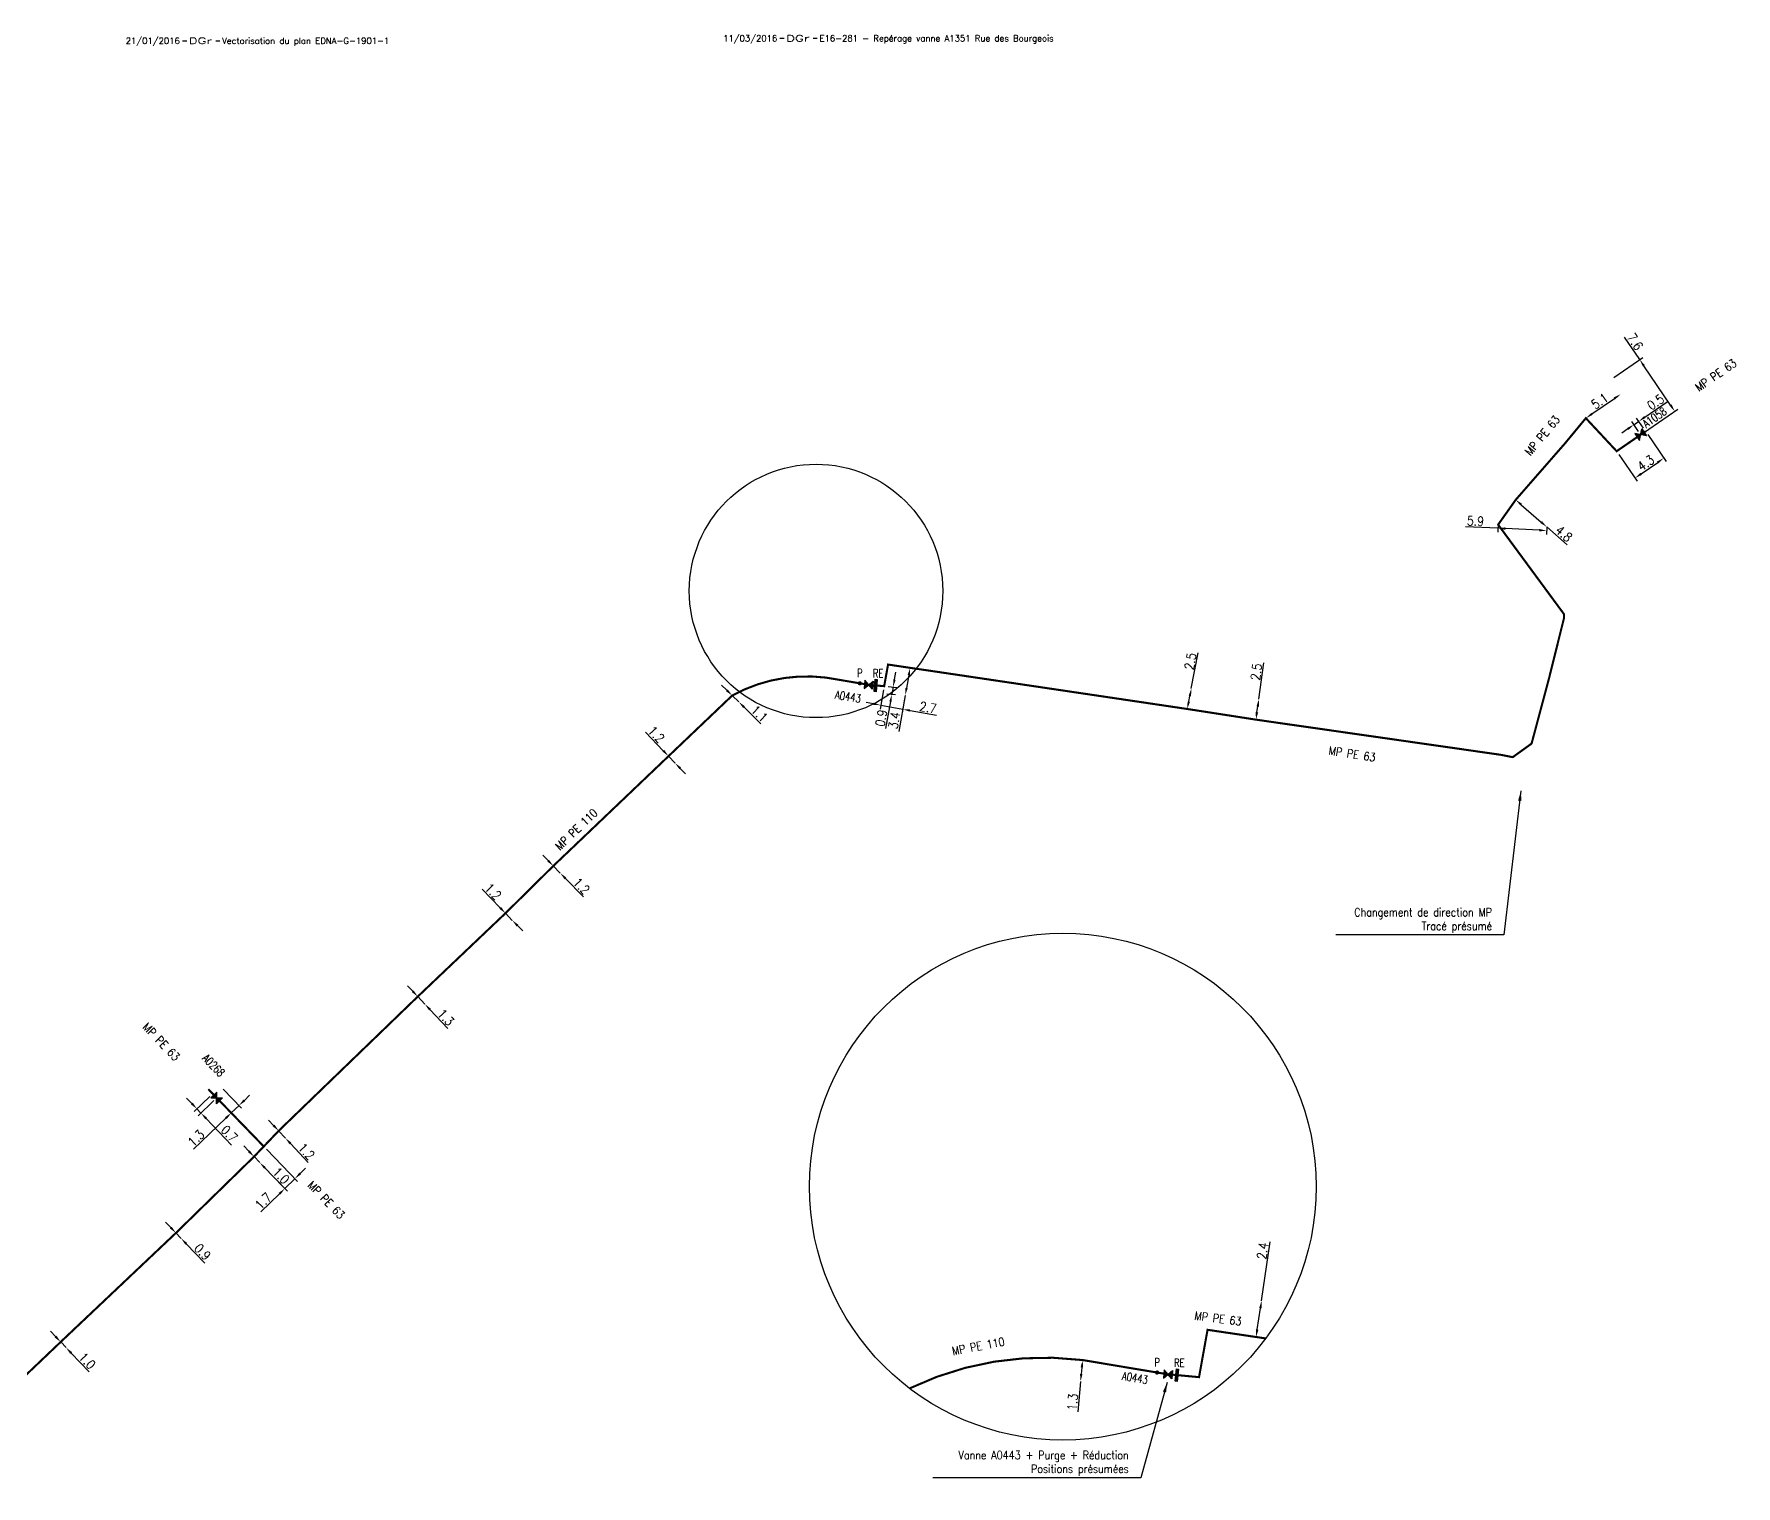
# Model space of a CAD drawing. Header units: millimetres. Extents: x 185000 to 186031, y 127990 to 129000.
# Drawn here: x 185430.1 to 185636.1, y 128348.4 to 128524.1 of the extents above; entities that cross this region are included whole.
import ezdxf
from ezdxf.enums import TextEntityAlignment as Align

# ---------------------------------------------------------------- set-up
doc = ezdxf.new("R2010")
doc.units = ezdxf.units.MM
doc.header["$PDMODE"] = 34
doc.layers.get('0').update_dxf_attribs({"linetype": 'CONTINUOUS'})
doc.layers.get('DEFPOINTS').update_dxf_attribs({"linetype": 'CONTINUOUS'})
for name, color, linetype in [('G_120', 4, 'CONTINUOUS'), ('G_300', 7, 'CONTINUOUS'), ('G_340', 7, 'CONTINUOUS'), ('G_900', 7, 'CONTINUOUS')]:
    doc.layers.add(name, color=color, linetype=linetype)
doc.layers.add('G_910', color=7, linetype='CONTINUOUS', plot=False)
doc.styles.add('G_ROMANS', font='ROMANS.SHX', dxfattribs={"width": 0.75})
doc.styles.get("Standard").update_dxf_attribs({"font": 'romans.shx', "width": 0.85})
doc.linetypes.add('G_TYPB_PE', pattern='A,5,-0.3,["o",Standard,S=1.5,R=0,X=0,Y=-0.5],-1.65', length=6.95)
doc.dimstyles.get("Standard").update_dxf_attribs({"dimtxt": 1.5, "dimasz": 1.2, "dimexe": 0.625, "dimexo": 0.625, "dimgap": 0.25, "dimtad": 1, "dimdec": 1, "dimzin": 0, "dimdsep": 46, "dimtxsty": 'Standard', "dimcen": -0.5, "dimadec": 0, "dimazin": 0, "dimtfac": 1, "dimtdec": 1, "dimtmove": 0, "dimatfit": 3, "dimfxl": 0, "dimtolj": 1, "dimtzin": 0, "dimarcsym": 0})

# ---------------------------------------------------------------- blocks, each defined once
blk = doc.blocks.new('GIS_MODF')
at = {"color": 0, "linetype": 'Continuous', "flags": 128}
for points in [[(-2.26, -0.01), (-1.76, -0.01)], [(1.76, -0.01), (2.26, -0.01)]]:
    blk.add_lwpolyline(points, dxfattribs=at)
at = {"color": 0, "linetype": 'Continuous'}
blk.add_attdef('DATE', text='', height=0.75, dxfattribs=at).set_placement((-2.58, -0.39), align=Align.RIGHT)
at = {"color": 0, "linetype": 'Continuous', "width": 3.590909}
blk.add_attdef('USER', text='', height=0.75, dxfattribs=at).set_placement((-1.52, -0.39), (1.31, -0.39), align=Align.FIT)
at = {"color": 0, "linetype": 'Continuous'}
blk.add_attdef('DESC', (2.53, -0.39), '', height=0.75, dxfattribs=at)
blk = doc.blocks.new('G_300_04')
at = {"linetype": 'Continuous'}
h = blk.add_hatch(color=0, dxfattribs=at)
h.paths.add_polyline_path([(-0.5, 0.5), (-0.5, -0.5), (0, 0)])
h.paths.add_polyline_path([(0.5, 0.5), (0, 0), (0.5, -0.5)])
at = {"color": 0, "linetype": 'Continuous', "flags": 128}
blk.add_lwpolyline([(-0.5, -0.5), (0.5, 0.5), (0.5, -0.5), (-0.5, 0.5)], close=True, dxfattribs=at)
at = {"color": 0, "linetype": 'Continuous', "width": 0.75}
blk.add_attdef('NUM', text='', height=1, dxfattribs=at).set_placement((0, 1.78), align=Align.MIDDLE_CENTER)
at = {"color": 0, "linetype": 'Continuous', "width": 0.75, "flags": 3}
for tag, p in [('DEF_LEG', (0, -5)), ('DEF_COUP', (0, -7.5)), ('DEF_TYPE', (0, -10))]:
    blk.add_attdef(tag, text='', height=1.2, dxfattribs=at).set_placement(p, align=Align.MIDDLE)
blk = doc.blocks.new('*D515')
at = {"layer": 'DEFPOINTS', "color": 0, "linetype": 'Continuous', "transparency": 16777216}
for p in [(185447.23, 128379.03), (185447.87, 128378.37), (185447.87, 128378.37)]:
    blk.add_point(p, dxfattribs=at)
at = {"layer": 'G_120', "color": 0, "linetype": 'Continuous', "lineweight": -2, "transparency": 16777216}
for p, q in [((185446.61, 128379.68), (185445.99, 128380.33)), ((185447.23, 128379.03), (185447.87, 128378.37)), ((185448.49, 128377.72), (185450.73, 128375.38))]:
    blk.add_line(p, q, dxfattribs=at)
at = {"layer": 'G_120', "color": 0, "linetype": 'Continuous', "transparency": 16777216}
for points in [[(185446.72, 128379.78), (185446.5, 128379.58), (185447.23, 128379.03)], [(185448.6, 128377.82), (185448.38, 128377.61), (185447.87, 128378.37)]]:
    blk.add_solid(points, dxfattribs=at)
at = {"layer": 'G_120', "color": 0, "linetype": 'Continuous', "transparency": 16777216, "insert": (185450.46, 128376.74), "char_height": 1.125, "attachment_point": 5, "rotation": 313.7688}
blk.add_mtext('\\A1;0.9', dxfattribs=at)
blk = doc.blocks.new('*D516')
at = {"layer": 'DEFPOINTS', "color": 0, "linetype": 'Continuous', "transparency": 16777216}
for p in [(185433.28, 128365.84), (185433.94, 128365.15), (185433.94, 128365.15)]:
    blk.add_point(p, dxfattribs=at)
at = {"layer": 'G_120', "color": 0, "linetype": 'Continuous', "lineweight": -2, "transparency": 16777216}
for p, q in [((185432.66, 128366.49), (185432.04, 128367.14)), ((185433.28, 128365.84), (185433.94, 128365.15)), ((185434.56, 128364.5), (185436.73, 128362.22))]:
    blk.add_line(p, q, dxfattribs=at)
at = {"layer": 'G_120', "color": 0, "linetype": 'Continuous', "transparency": 16777216}
for points in [[(185432.77, 128366.59), (185432.55, 128366.38), (185433.28, 128365.84)], [(185434.67, 128364.6), (185434.45, 128364.39), (185433.94, 128365.15)]]:
    blk.add_solid(points, dxfattribs=at)
at = {"layer": 'G_120', "color": 0, "linetype": 'Continuous', "transparency": 16777216, "insert": (185436.49, 128363.55), "char_height": 1.125, "attachment_point": 5, "rotation": 313.6652}
blk.add_mtext('\\A1;1.0', dxfattribs=at)
blk = doc.blocks.new('*D521')
at = {"layer": 'DEFPOINTS', "color": 0, "linetype": 'Continuous', "transparency": 16777216}
for p in [(185456.69, 128388.27), (185457.39, 128387.55), (185457.39, 128387.55)]:
    blk.add_point(p, dxfattribs=at)
at = {"layer": 'G_120', "color": 0, "linetype": 'Continuous', "lineweight": -2, "transparency": 16777216}
for p, q in [((185456.07, 128388.92), (185455.44, 128389.56)), ((185456.69, 128388.27), (185457.39, 128387.55)), ((185458.01, 128386.9), (185460.19, 128384.64))]:
    blk.add_line(p, q, dxfattribs=at)
at = {"layer": 'G_120', "color": 0, "linetype": 'Continuous', "transparency": 16777216}
for points in [[(185456.18, 128389.02), (185455.96, 128388.81), (185456.69, 128388.27)], [(185458.12, 128387), (185457.9, 128386.8), (185457.39, 128387.55)]]:
    blk.add_solid(points, dxfattribs=at)
at = {"layer": 'G_120', "color": 0, "linetype": 'Continuous', "transparency": 16777216, "insert": (185459.96, 128385.97), "char_height": 1.125, "attachment_point": 5, "rotation": 313.9643}
blk.add_mtext('\\A1;1.0', dxfattribs=at)
blk = doc.blocks.new('*D522')
at = {"layer": 'DEFPOINTS', "color": 0, "linetype": 'Continuous', "transparency": 16777216}
for p in [(185457.87, 128389.5), (185457.39, 128387.55), (185460.42, 128384.41)]:
    blk.add_point(p, dxfattribs=at)
at = {"layer": 'G_120', "color": 0, "linetype": 'Continuous', "lineweight": -2, "transparency": 16777216}
for p, q in [((185458.19, 128389.16), (185461.95, 128385.26)), ((185457.71, 128387.21), (185460.74, 128384.07)), ((185462.27, 128386.23), (185462.91, 128386.86)), ((185459.77, 128383.78), (185457.53, 128381.58)), ((185461.63, 128385.6), (185460.42, 128384.41))]:
    blk.add_line(p, q, dxfattribs=at)
at = {"layer": 'G_120', "color": 0, "linetype": 'Continuous', "transparency": 16777216}
for points in [[(185462.17, 128386.34), (185462.38, 128386.12), (185461.63, 128385.6)], [(185459.67, 128383.88), (185459.88, 128383.67), (185460.42, 128384.41)]]:
    blk.add_solid(points, dxfattribs=at)
at = {"layer": 'G_120', "color": 0, "linetype": 'Continuous', "transparency": 16777216, "insert": (185457.81, 128382.9), "char_height": 1.125, "attachment_point": 5, "rotation": 44.492}
blk.add_mtext('\\A1;1.7', dxfattribs=at)
blk = doc.blocks.new('*D523')
at = {"layer": 'DEFPOINTS', "color": 0, "linetype": 'Continuous', "transparency": 16777216}
for p in [(185452.63, 128396.79), (185452.17, 128395.38), (185454.87, 128394.46)]:
    blk.add_point(p, dxfattribs=at)
at = {"layer": 'G_300', "color": 0, "linetype": 'Continuous', "lineweight": -2, "transparency": 16777216}
for p, q in [((185452.95, 128396.45), (185455.19, 128394.12)), ((185452.5, 128395.05), (185454.25, 128393.22)), ((185454.87, 128394.46), (185453.93, 128393.56)), ((185455.52, 128395.08), (185456.16, 128395.7)), ((185453.28, 128392.93), (185449.38, 128389.19))]:
    blk.add_line(p, q, dxfattribs=at)
at = {"layer": 'G_300', "color": 0, "linetype": 'Continuous', "transparency": 16777216}
for points in [[(185455.41, 128395.19), (185455.62, 128394.97), (185454.87, 128394.46)], [(185453.17, 128393.04), (185453.38, 128392.82), (185453.93, 128393.56)]]:
    blk.add_solid(points, dxfattribs=at)
at = {"layer": 'G_300', "color": 0, "linetype": 'Continuous', "transparency": 16777216, "insert": (185449.67, 128390.51), "char_height": 1.125, "attachment_point": 5, "rotation": 43.8204}
blk.add_mtext('\\A1;1.3', dxfattribs=at)
blk = doc.blocks.new('*D524')
at = {"layer": 'DEFPOINTS', "color": 0, "linetype": 'Continuous', "transparency": 16777216}
for p in [(185449.78, 128394.05), (185451.69, 128395.89), (185452.17, 128395.38)]:
    blk.add_point(p, dxfattribs=at)
at = {"layer": 'G_300', "color": 0, "linetype": 'Continuous', "lineweight": -2, "transparency": 16777216}
for p, q in [((185449.15, 128394.7), (185448.53, 128395.35)), ((185451.35, 128395.56), (185449.44, 128393.73)), ((185449.78, 128394.05), (185450.26, 128393.55)), ((185451.84, 128395.06), (185449.92, 128393.22)), ((185450.88, 128392.9), (185453.98, 128389.67))]:
    blk.add_line(p, q, dxfattribs=at)
at = {"layer": 'G_300', "color": 0, "linetype": 'Continuous', "transparency": 16777216}
for points in [[(185449.26, 128394.81), (185449.05, 128394.6), (185449.78, 128394.05)], [(185450.99, 128393), (185450.78, 128392.79), (185450.26, 128393.55)]]:
    blk.add_solid(points, dxfattribs=at)
at = {"layer": 'G_300', "color": 0, "linetype": 'Continuous', "transparency": 16777216, "insert": (185453.7, 128391.05), "char_height": 1.125, "attachment_point": 5, "rotation": 313.8204}
blk.add_mtext('\\A1;0.7', dxfattribs=at)
blk = doc.blocks.new('*D525')
at = {"layer": 'DEFPOINTS', "color": 0, "linetype": 'Continuous', "transparency": 16777216}
for p in [(185514.58, 128444.08), (185515.37, 128443.31), (185515.37, 128443.31)]:
    blk.add_point(p, dxfattribs=at)
at = {"layer": 'G_120', "color": 0, "linetype": 'Continuous', "lineweight": -2, "transparency": 16777216}
for p, q in [((185513.94, 128444.71), (185513.3, 128445.34)), ((185514.58, 128444.08), (185515.37, 128443.31)), ((185516.01, 128442.68), (185518.06, 128440.67))]:
    blk.add_line(p, q, dxfattribs=at)
at = {"layer": 'G_120', "color": 0, "linetype": 'Continuous', "transparency": 16777216}
for points in [[(185514.05, 128444.81), (185513.84, 128444.6), (185514.58, 128444.08)], [(185516.12, 128442.78), (185515.91, 128442.57), (185515.37, 128443.31)]]:
    blk.add_solid(points, dxfattribs=at)
at = {"layer": 'G_120', "color": 0, "linetype": 'Continuous', "transparency": 16777216, "insert": (185517.88, 128441.89), "char_height": 1.125, "attachment_point": 5, "rotation": 315.5277}
blk.add_mtext('\\A1;1.1', dxfattribs=at)
blk = doc.blocks.new('*D526')
at = {"layer": 'DEFPOINTS', "color": 0, "linetype": 'Continuous', "transparency": 16777216}
for p in [(185506.87, 128436.74), (185507.66, 128435.91), (185507.66, 128435.91)]:
    blk.add_point(p, dxfattribs=at)
at = {"layer": 'G_120', "color": 0, "linetype": 'Continuous', "lineweight": -2, "transparency": 16777216}
for p, q in [((185506.24, 128437.39), (185504.07, 128439.66)), ((185507.66, 128435.91), (185506.87, 128436.74)), ((185508.29, 128435.26), (185508.91, 128434.61))]:
    blk.add_line(p, q, dxfattribs=at)
at = {"layer": 'G_120', "color": 0, "linetype": 'Continuous', "transparency": 16777216}
for points in [[(185506.35, 128437.5), (185506.14, 128437.29), (185506.87, 128436.74)], [(185508.39, 128435.37), (185508.18, 128435.16), (185507.66, 128435.91)]]:
    blk.add_solid(points, dxfattribs=at)
at = {"layer": 'G_120', "color": 0, "linetype": 'Continuous', "transparency": 16777216, "insert": (185505.39, 128439.37), "char_height": 1.125, "attachment_point": 5, "rotation": 313.7923}
blk.add_mtext('\\A1;1.2', dxfattribs=at)
blk = doc.blocks.new('*D527')
at = {"layer": 'DEFPOINTS', "color": 0, "linetype": 'Continuous', "transparency": 16777216}
for p in [(185492.92, 128423.45), (185493.76, 128422.59), (185493.76, 128422.59)]:
    blk.add_point(p, dxfattribs=at)
at = {"layer": 'G_120', "color": 0, "linetype": 'Continuous', "lineweight": -2, "transparency": 16777216}
for p, q in [((185492.3, 128424.1), (185491.67, 128424.74)), ((185492.92, 128423.45), (185493.76, 128422.59)), ((185494.39, 128421.95), (185496.58, 128419.7))]:
    blk.add_line(p, q, dxfattribs=at)
at = {"layer": 'G_120', "color": 0, "linetype": 'Continuous', "transparency": 16777216}
for points in [[(185492.4, 128424.2), (185492.19, 128423.99), (185492.92, 128423.45)], [(185494.49, 128422.05), (185494.28, 128421.84), (185493.76, 128422.59)]]:
    blk.add_solid(points, dxfattribs=at)
at = {"layer": 'G_120', "color": 0, "linetype": 'Continuous', "transparency": 16777216, "insert": (185496.33, 128421.02), "char_height": 1.125, "attachment_point": 5, "rotation": 314.2046}
blk.add_mtext('\\A1;1.2', dxfattribs=at)
blk = doc.blocks.new('*D528')
at = {"layer": 'DEFPOINTS', "color": 0, "linetype": 'Continuous', "transparency": 16777216}
for p in [(185487.13, 128417.73), (185487.96, 128416.87), (185487.96, 128416.87)]:
    blk.add_point(p, dxfattribs=at)
at = {"layer": 'G_120', "color": 0, "linetype": 'Continuous', "lineweight": -2, "transparency": 16777216}
for p, q in [((185486.5, 128418.38), (185484.31, 128420.63)), ((185487.96, 128416.87), (185487.13, 128417.73)), ((185488.59, 128416.23), (185489.22, 128415.58))]:
    blk.add_line(p, q, dxfattribs=at)
at = {"layer": 'G_120', "color": 0, "linetype": 'Continuous', "transparency": 16777216}
for points in [[(185486.61, 128418.48), (185486.39, 128418.27), (185487.13, 128417.73)], [(185488.7, 128416.33), (185488.48, 128416.12), (185487.96, 128416.87)]]:
    blk.add_solid(points, dxfattribs=at)
at = {"layer": 'G_120', "color": 0, "linetype": 'Continuous', "transparency": 16777216, "insert": (185485.63, 128420.35), "char_height": 1.125, "attachment_point": 5, "rotation": 314.1976}
blk.add_mtext('\\A1;1.2', dxfattribs=at)
blk = doc.blocks.new('*D529')
at = {"layer": 'DEFPOINTS', "color": 0, "linetype": 'Continuous', "transparency": 16777216}
for p in [(185476.51, 128407.64), (185477.37, 128406.73), (185477.37, 128406.73)]:
    blk.add_point(p, dxfattribs=at)
at = {"layer": 'G_120', "color": 0, "linetype": 'Continuous', "lineweight": -2, "transparency": 16777216}
for p, q in [((185475.9, 128408.29), (185475.28, 128408.95)), ((185476.51, 128407.64), (185477.37, 128406.73)), ((185477.99, 128406.07), (185480.14, 128403.79))]:
    blk.add_line(p, q, dxfattribs=at)
at = {"layer": 'G_120', "color": 0, "linetype": 'Continuous', "transparency": 16777216}
for points in [[(185476, 128408.39), (185475.79, 128408.19), (185476.51, 128407.64)], [(185478.1, 128406.18), (185477.88, 128405.97), (185477.37, 128406.73)]]:
    blk.add_solid(points, dxfattribs=at)
at = {"layer": 'G_120', "color": 0, "linetype": 'Continuous', "transparency": 16777216, "insert": (185479.92, 128405.12), "char_height": 1.125, "attachment_point": 5, "rotation": 313.313}
blk.add_mtext('\\A1;1.3', dxfattribs=at)
blk = doc.blocks.new('*D530')
at = {"layer": 'DEFPOINTS', "color": 0, "linetype": 'Continuous', "transparency": 16777216}
for p in [(185459.67, 128391.39), (185460.49, 128390.52), (185460.49, 128390.52)]:
    blk.add_point(p, dxfattribs=at)
at = {"layer": 'G_120', "color": 0, "linetype": 'Continuous', "lineweight": -2, "transparency": 16777216}
for p, q in [((185459.05, 128392.05), (185458.43, 128392.7)), ((185459.67, 128391.39), (185460.49, 128390.52)), ((185461.1, 128389.86), (185463.26, 128387.57))]:
    blk.add_line(p, q, dxfattribs=at)
at = {"layer": 'G_120', "color": 0, "linetype": 'Continuous', "transparency": 16777216}
for points in [[(185459.16, 128392.15), (185458.94, 128391.94), (185459.67, 128391.39)], [(185461.21, 128389.96), (185460.99, 128389.76), (185460.49, 128390.52)]]:
    blk.add_solid(points, dxfattribs=at)
at = {"layer": 'G_120', "color": 0, "linetype": 'Continuous', "transparency": 16777216, "insert": (185463.03, 128388.9), "char_height": 1.125, "attachment_point": 5, "rotation": 313.2278}
blk.add_mtext('\\A1;1.2', dxfattribs=at)
blk = doc.blocks.new('G_340_17')
at = {"linetype": 'Continuous'}
blk.add_hatch(color=0, dxfattribs=at).paths.add_polyline_path([(0.125, 0.75), (-0.125, 0.75), (-0.125, -0.75), (0.125, -0.75)])
at = {"color": 0, "linetype": 'Continuous'}
blk.add_lwpolyline([(-0.125, 0.75), (0.125, 0.75), (0.125, -0.75), (-0.125, -0.75)], close=True, dxfattribs=at)
at = {"color": 0, "linetype": 'Continuous', "width": 0.75}
for tag, height, flags, p in [('RE', 1, 8, (0, 2.5)), ('DEF_LEG', 1.2, 3, (0, -5)), ('DEF_COUP', 1.2, 3, (0, -7.5)), ('DEF_TYPE', 1.2, 3, (0, -10))]:
    blk.add_attdef(tag, text='', height=height, dxfattribs=dict(at, flags=flags)).set_placement(p, align=Align.MIDDLE)
blk = doc.blocks.new('G_300_12')
at = {"color": 0, "linetype": 'Continuous', "const_width": 0.248, "flags": 128}
blk.add_lwpolyline([(-0.13, 0, 1), (0.13, 0, 1)], format="xyb", close=True, dxfattribs=at)
at = {"color": 0, "linetype": 'Continuous', "style": 'G_ROMANS', "width": 0.75}
blk.add_text('P', height=1, dxfattribs=at).set_placement((0, 1.24), align=Align.MIDDLE)
at = {"color": 0, "linetype": 'Continuous', "width": 0.75, "flags": 3}
for tag, p in [('DEF_LEG', (0, -5)), ('DEF_COUP', (0, -7.5)), ('DEF_TYPE', (0, -10))]:
    blk.add_attdef(tag, text='', height=1.2, dxfattribs=at).set_placement(p, align=Align.MIDDLE)
blk = doc.blocks.new('*D531')
at = {"layer": 'DEFPOINTS', "color": 0, "linetype": 'Continuous', "transparency": 16777216}
for p in [(185536.12, 128447.43), (185535.52, 128444.09), (185535.52, 128444.09)]:
    blk.add_point(p, dxfattribs=at)
at = {"layer": 'G_120', "color": 0, "linetype": 'Continuous', "lineweight": -2, "transparency": 16777216}
for p, q in [((185535.96, 128446.55), (185535.68, 128444.97)), ((185535.52, 128444.09), (185534.74, 128439.73))]:
    blk.add_line(p, q, dxfattribs=at)
at = {"layer": 'G_120', "color": 0, "linetype": 'Continuous', "transparency": 16777216}
for points in [[(185535.82, 128446.57), (185536.11, 128446.52), (185536.12, 128447.43)], [(185535.53, 128445), (185535.83, 128444.95), (185535.52, 128444.09)]]:
    blk.add_solid(points, dxfattribs=at)
at = {"layer": 'G_120', "color": 0, "linetype": 'Continuous', "transparency": 16777216, "insert": (185534.21, 128441.06), "char_height": 1.125, "attachment_point": 5, "rotation": 79.7897}
blk.add_mtext('\\A1;3.4', dxfattribs=at)
blk = doc.blocks.new('*D532')
at = {"layer": 'DEFPOINTS', "color": 0, "linetype": 'Continuous', "transparency": 16777216}
for p in [(185532.98, 128445.21), (185535.52, 128444.09), (185535.22, 128442.43)]:
    blk.add_point(p, dxfattribs=at)
at = {"layer": 'G_120', "color": 0, "linetype": 'Continuous', "lineweight": -2, "transparency": 16777216}
for p, q in [((185532.9, 128444.75), (185532.48, 128442.44)), ((185535.44, 128443.63), (185535.14, 128441.97)), ((185531.68, 128443.06), (185530.79, 128443.22)), ((185532.56, 128442.91), (185535.22, 128442.43)), ((185536.11, 128442.27), (185539.33, 128441.69))]:
    blk.add_line(p, q, dxfattribs=at)
at = {"layer": 'G_120', "color": 0, "linetype": 'Continuous', "transparency": 16777216}
for points in [[(185531.71, 128443.21), (185531.65, 128442.92), (185532.56, 128442.91)], [(185536.13, 128442.41), (185536.08, 128442.12), (185535.22, 128442.43)]]:
    blk.add_solid(points, dxfattribs=at)
at = {"layer": 'G_120', "color": 0, "linetype": 'Continuous', "transparency": 16777216, "insert": (185538.3, 128442.63), "char_height": 1.125, "attachment_point": 5, "rotation": 349.7897}
blk.add_mtext('\\A1;2.7', dxfattribs=at)
blk = doc.blocks.new('*D533')
at = {"layer": 'DEFPOINTS', "color": 0, "linetype": 'Continuous', "transparency": 16777216}
for p in [(185532.82, 128444.33), (185532.98, 128445.21), (185533.9, 128444.23)]:
    blk.add_point(p, dxfattribs=at)
at = {"layer": 'G_120', "color": 0, "linetype": 'Continuous', "lineweight": -2, "transparency": 16777216}
for p, q in [((185534.22, 128446), (185534.38, 128446.89)), ((185533.75, 128443.34), (185533.15, 128440.07)), ((185533.29, 128444.28), (185534.37, 128444.19)), ((185533.45, 128445.17), (185534.53, 128445.07)), ((185534.06, 128445.12), (185533.9, 128444.23))]:
    blk.add_line(p, q, dxfattribs=at)
at = {"layer": 'G_120', "color": 0, "linetype": 'Continuous', "transparency": 16777216}
for points in [[(185534.08, 128446.03), (185534.37, 128445.97), (185534.06, 128445.12)], [(185533.6, 128443.37), (185533.89, 128443.32), (185533.9, 128444.23)]]:
    blk.add_solid(points, dxfattribs=at)
at = {"layer": 'G_120', "color": 0, "linetype": 'Continuous', "transparency": 16777216, "insert": (185532.62, 128441.35), "char_height": 1.125, "attachment_point": 5, "rotation": 79.7897}
blk.add_mtext('\\A1;0.9', dxfattribs=at)
blk = doc.blocks.new('*D534')
at = {"layer": 'DEFPOINTS', "color": 0, "linetype": 'Continuous', "transparency": 16777216}
for p in [(185578.33, 128443.64), (185578.33, 128443.64), (185577.99, 128441.16)]:
    blk.add_point(p, dxfattribs=at)
at = {"layer": 'G_120', "color": 0, "linetype": 'Continuous', "lineweight": -2, "transparency": 16777216}
for p, q in [((185578.33, 128443.64), (185578.93, 128448.03)), ((185578.11, 128442.06), (185578.21, 128442.75))]:
    blk.add_line(p, q, dxfattribs=at)
at = {"layer": 'G_120', "color": 0, "linetype": 'Continuous', "transparency": 16777216}
for points in [[(185578.06, 128442.77), (185578.36, 128442.73), (185578.33, 128443.64)], [(185577.96, 128442.08), (185578.26, 128442.03), (185577.99, 128441.16)]]:
    blk.add_solid(points, dxfattribs=at)
at = {"layer": 'G_120', "color": 0, "linetype": 'Continuous', "transparency": 16777216, "insert": (185578.03, 128446.95), "char_height": 1.125, "attachment_point": 5, "rotation": 82.1586}
blk.add_mtext('\\A1;2.5', dxfattribs=at)
blk = doc.blocks.new('*D535')
at = {"layer": 'DEFPOINTS', "color": 0, "linetype": 'Continuous', "transparency": 16777216}
for p in [(185570.16, 128444.91), (185570.16, 128444.91), (185569.68, 128442.45)]:
    blk.add_point(p, dxfattribs=at)
at = {"layer": 'G_120', "color": 0, "linetype": 'Continuous', "lineweight": -2, "transparency": 16777216}
for p, q in [((185570.16, 128444.91), (185571.01, 128449.25)), ((185569.86, 128443.34), (185569.99, 128444.02))]:
    blk.add_line(p, q, dxfattribs=at)
at = {"layer": 'G_120', "color": 0, "linetype": 'Continuous', "transparency": 16777216}
for points in [[(185569.71, 128443.36), (185570, 128443.31), (185569.68, 128442.45)], [(185569.84, 128444.05), (185570.14, 128443.99), (185570.16, 128444.91)]]:
    blk.add_solid(points, dxfattribs=at)
at = {"layer": 'G_120', "color": 0, "linetype": 'Continuous', "transparency": 16777216, "insert": (185570.05, 128448.22), "char_height": 1.125, "attachment_point": 5, "rotation": 78.9359}
blk.add_mtext('\\A1;2.5', dxfattribs=at)
blk = doc.blocks.new('*D536')
at = {"layer": 'DEFPOINTS', "color": 0, "linetype": 'Continuous', "transparency": 16777216}
for p in [(185607.31, 128464.76), (185613.18, 128464.04), (185613.2, 128464.48)]:
    blk.add_point(p, dxfattribs=at)
at = {"layer": 'G_120', "color": 0, "linetype": 'Continuous', "lineweight": -2, "transparency": 16777216}
for p, q in [((185607.29, 128464.32), (185603.37, 128464.51)), ((185607.31, 128464.76), (185607.27, 128463.85)), ((185612.28, 128464.09), (185608.19, 128464.28)), ((185613.2, 128464.48), (185613.16, 128463.58))]:
    blk.add_line(p, q, dxfattribs=at)
at = {"layer": 'G_120', "color": 0, "linetype": 'Continuous', "transparency": 16777216}
for points in [[(185608.19, 128464.43), (185608.18, 128464.13), (185607.29, 128464.32)], [(185612.29, 128464.24), (185612.28, 128463.94), (185613.18, 128464.04)]]:
    blk.add_solid(points, dxfattribs=at)
at = {"layer": 'G_120', "color": 0, "linetype": 'Continuous', "transparency": 16777216, "insert": (185604.57, 128465.2), "char_height": 1.125, "attachment_point": 5, "rotation": 357.3033}
blk.add_mtext('\\A1;5.9', dxfattribs=at)
blk = doc.blocks.new('*D537')
at = {"layer": 'DEFPOINTS', "color": 0, "linetype": 'Continuous', "transparency": 16777216}
for p in [(185624.45, 128484.74), (185620.93, 128482.31), (185621.66, 128473.65)]:
    blk.add_point(p, dxfattribs=at)
at = {"layer": 'G_120', "color": 0, "linetype": 'Continuous', "lineweight": -2, "transparency": 16777216}
for p, q in [((185624.45, 128484.74), (185622.6, 128487.46)), ((185621.31, 128482.58), (185624.83, 128485)), ((185628.18, 128479.23), (185624.95, 128483.99)), ((185622.05, 128473.91), (185629.07, 128478.75))]:
    blk.add_line(p, q, dxfattribs=at)
at = {"layer": 'G_120', "color": 0, "linetype": 'Continuous', "transparency": 16777216}
for points in [[(185625.08, 128484.08), (185624.83, 128483.91), (185624.45, 128484.74)], [(185628.31, 128479.32), (185628.06, 128479.15), (185628.69, 128478.49)]]:
    blk.add_solid(points, dxfattribs=at)
at = {"layer": 'G_120', "color": 0, "linetype": 'Continuous', "transparency": 16777216, "insert": (185623.89, 128486.9), "char_height": 1.125, "attachment_point": 5, "rotation": 304.1553}
blk.add_mtext('\\A1;7.6', dxfattribs=at)
blk = doc.blocks.new('*D538')
at = {"layer": 'DEFPOINTS', "color": 0, "linetype": 'Continuous', "transparency": 16777216}
for p in [(185622.13, 128480.54), (185622.13, 128480.54), (185617.93, 128477.65)]:
    blk.add_point(p, dxfattribs=at)
at = {"layer": 'G_120', "color": 0, "linetype": 'Continuous', "lineweight": -2, "transparency": 16777216}
blk.add_line((185618.67, 128478.16), (185621.38, 128480.03), dxfattribs=at)
at = {"layer": 'G_120', "color": 0, "linetype": 'Continuous', "transparency": 16777216}
for points in [[(185621.3, 128480.16), (185621.47, 128479.91), (185622.13, 128480.54)], [(185618.58, 128478.28), (185618.75, 128478.04), (185617.93, 128477.65)]]:
    blk.add_solid(points, dxfattribs=at)
at = {"layer": 'G_120', "color": 0, "linetype": 'Continuous', "transparency": 16777216, "insert": (185619.6, 128479.71), "char_height": 1.125, "attachment_point": 5, "rotation": 34.5701}
blk.add_mtext('\\A1;5.1', dxfattribs=at)
blk = doc.blocks.new('*D539')
at = {"layer": 'DEFPOINTS', "color": 0, "linetype": 'Continuous', "transparency": 16777216}
for p in [(185625.16, 128476.06), (185621.66, 128473.65), (185627.37, 128472.81)]:
    blk.add_point(p, dxfattribs=at)
at = {"layer": 'G_120', "color": 0, "linetype": 'Continuous', "lineweight": -2, "transparency": 16777216}
for p, q in [((185625.43, 128475.67), (185627.64, 128472.42)), ((185621.93, 128473.26), (185624.14, 128470.01)), ((185624.61, 128470.9), (185626.63, 128472.29))]:
    blk.add_line(p, q, dxfattribs=at)
at = {"layer": 'G_120', "color": 0, "linetype": 'Continuous', "transparency": 16777216}
for points in [[(185626.55, 128472.42), (185626.72, 128472.17), (185627.37, 128472.81)], [(185624.53, 128471.03), (185624.7, 128470.78), (185623.87, 128470.39)]]:
    blk.add_solid(points, dxfattribs=at)
at = {"layer": 'G_120', "color": 0, "linetype": 'Continuous', "transparency": 16777216, "insert": (185625.2, 128472.22), "char_height": 1.125, "attachment_point": 5, "rotation": 34.5701}
blk.add_mtext('\\A1;4.3', dxfattribs=at)
blk = doc.blocks.new('*D540')
at = {"layer": 'DEFPOINTS', "color": 0, "linetype": 'Continuous', "transparency": 16777216}
for p in [(185624.34, 128477.27), (185624.57, 128475.65), (185625.16, 128476.06)]:
    blk.add_point(p, dxfattribs=at)
at = {"layer": 'G_300', "color": 0, "linetype": 'Continuous', "lineweight": -2, "transparency": 16777216}
for p, q in [((185625.08, 128477.78), (185627.78, 128479.64)), ((185623.01, 128476.35), (185622.27, 128475.84)), ((185624.31, 128476.04), (185623.49, 128477.25)), ((185623.75, 128476.86), (185624.34, 128477.27)), ((185624.9, 128476.45), (185624.08, 128477.66))]:
    blk.add_line(p, q, dxfattribs=at)
at = {"layer": 'G_300', "color": 0, "linetype": 'Continuous', "transparency": 16777216}
for points in [[(185622.92, 128476.47), (185623.09, 128476.23), (185623.75, 128476.86)], [(185625, 128477.9), (185625.17, 128477.66), (185624.34, 128477.27)]]:
    blk.add_solid(points, dxfattribs=at)
at = {"layer": 'G_300', "color": 0, "linetype": 'Continuous', "transparency": 16777216, "insert": (185626.38, 128479.58), "char_height": 1.125, "attachment_point": 5, "rotation": 34.5701}
blk.add_mtext('\\A1;0.5', dxfattribs=at)
blk = doc.blocks.new('*D541')
at = {"layer": 'DEFPOINTS', "color": 0, "linetype": 'Continuous', "transparency": 16777216}
for p in [(185557, 128363.65), (185556.76, 128361.07), (185556.76, 128361.07)]:
    blk.add_point(p, dxfattribs=at)
at = {"layer": 'G_900', "color": 0, "linetype": 'Continuous', "lineweight": -2, "transparency": 16777216}
for p, q in [((185556.76, 128361.07), (185556.43, 128357.37)), ((185556.92, 128362.76), (185556.84, 128361.96))]:
    blk.add_line(p, q, dxfattribs=at)
at = {"layer": 'G_900', "color": 0, "linetype": 'Continuous', "transparency": 16777216}
for points in [[(185556.77, 128362.77), (185557.07, 128362.75), (185557, 128363.65)], [(185556.69, 128361.98), (185556.99, 128361.95), (185556.76, 128361.07)]]:
    blk.add_solid(points, dxfattribs=at)
at = {"layer": 'G_900', "color": 0, "linetype": 'Continuous', "transparency": 16777216, "insert": (185555.79, 128358.56), "char_height": 1.125, "attachment_point": 5, "rotation": 84.8726}
blk.add_mtext('\\A1;1.3', dxfattribs=at)
blk = doc.blocks.new('*D542')
at = {"layer": 'DEFPOINTS', "color": 0, "linetype": 'Continuous', "transparency": 16777216}
for p in [(185609.44, 128467.77), (185613.2, 128464.48), (185613.2, 128464.48)]:
    blk.add_point(p, dxfattribs=at)
at = {"layer": 'G_120', "color": 0, "linetype": 'Continuous', "lineweight": -2, "transparency": 16777216}
for p, q in [((185610.11, 128467.18), (185612.52, 128465.07)), ((185613.2, 128464.48), (185615.67, 128462.32))]:
    blk.add_line(p, q, dxfattribs=at)
at = {"layer": 'G_120', "color": 0, "linetype": 'Continuous', "transparency": 16777216}
for points in [[(185610.21, 128467.29), (185610.01, 128467.07), (185609.44, 128467.77)], [(185612.62, 128465.18), (185612.43, 128464.96), (185613.2, 128464.48)]]:
    blk.add_solid(points, dxfattribs=at)
at = {"layer": 'G_120', "color": 0, "linetype": 'Continuous', "transparency": 16777216, "insert": (185615.27, 128463.67), "char_height": 1.125, "attachment_point": 5, "rotation": 318.8464}
blk.add_mtext('\\A1;4.8', dxfattribs=at)
blk = doc.blocks.new('*D611')
at = {"layer": 'DEFPOINTS', "color": 0, "linetype": 'Continuous', "transparency": 16777216}
for p in [(185578.66, 128370.82), (185578.66, 128370.82), (185578.01, 128366.44)]:
    blk.add_point(p, dxfattribs=at)
at = {"layer": 'G_900', "color": 0, "linetype": 'Continuous', "lineweight": -2, "transparency": 16777216}
for p, q in [((185578.66, 128370.82), (185579.71, 128377.96)), ((185578.14, 128367.33), (185578.53, 128369.93))]:
    blk.add_line(p, q, dxfattribs=at)
at = {"layer": 'G_900', "color": 0, "linetype": 'Continuous', "transparency": 16777216}
for points in [[(185578.38, 128369.95), (185578.68, 128369.91), (185578.66, 128370.82)], [(185578, 128367.35), (185578.29, 128367.31), (185578.01, 128366.44)]]:
    blk.add_solid(points, dxfattribs=at)
at = {"layer": 'G_900', "color": 0, "linetype": 'Continuous', "transparency": 16777216, "insert": (185578.79, 128376.87), "char_height": 1.125, "attachment_point": 5, "rotation": 81.6205}
blk.add_mtext('\\A1;2.4', dxfattribs=at)

msp = doc.modelspace()

# ---------------------------------------------------------------- linework, layer by layer
at = {"layer": 'G_120', "linetype": 'G_TYPB_PE', "ltscale": 0.5, "const_width": 0.25}
for points in [[(185531.6, 128445.34), (185531.95, 128445.3), (185532.98, 128445.21), (185533.45, 128447.83), (185536.12, 128447.43), (185538.25, 128447.12), (185569.68, 128442.45), (185577.99, 128441.16), (185607.6, 128436.91), (185609.08, 128436.62), (185611.36, 128438.26), (185613.47, 128446.15), (185615.29, 128453.47), (185615.27, 128453.95), (185607.31, 128464.76), (185609.44, 128467.77), (185615.39, 128474.58), (185617.93, 128477.65), (185621.66, 128473.65), (185624.16, 128475.37)], [(185451.83, 128395.74), (185451.16, 128396.43)], [(185457.87, 128389.5), (185452.52, 128395.02)]]:
    msp.add_lwpolyline(points, dxfattribs=at)
at = {"layer": 'G_120', "linetype": 'G_TYPB_PE', "ltscale": 0.5, "const_width": 0.25, "flags": 128}
msp.add_lwpolyline([(185624.98, 128475.93), (185625.17, 128476.06)], dxfattribs=at)
at = {"layer": 'G_120', "linetype": 'G_TYPB_PE', "ltscale": 0.5, "const_width": 0.25}
msp.add_lwpolyline([(185530.61, 128445.46), (185530.03, 128445.56), (185525.93, 128446.25, 0.158141), (185514.58, 128444.08), (185506.87, 128436.74), (185492.92, 128423.45), (185487.13, 128417.73), (185476.51, 128407.64), (185459.67, 128391.39), (185457.87, 128389.5), (185456.69, 128388.27), (185447.23, 128379.03), (185433.28, 128365.84), (185415.1, 128348.54)], format="xyb", dxfattribs=at)
at = {"layer": 'G_900', "color": 4, "linetype": 'Continuous', "ltscale": 0.5, "const_width": 0.25, "flags": 128}
msp.add_lwpolyline([(185567.84, 128361.88), (185568.41, 128361.83), (185571.1, 128361.58), (185572.13, 128367.31), (185577.46, 128366.52), (185579.16, 128366.27)], dxfattribs=at)
msp.add_lwpolyline([(185536.06, 128360.22, -0.144701), (185557, 128363.65), (185566.02, 128362.14), (185566.86, 128362)], format="xyb", dxfattribs=at)
at = {"layer": 'G_900', "ltscale": 0.5}
for centre, radius in [((185524.73, 128456.74), 15.34), ((185554.61, 128384.64), 30.67)]:
    msp.add_circle(centre, radius, dxfattribs=at)

# ---------------------------------------------------------------- block references
at = {"layer": 'G_300', "ltscale": 0.5}
ref = msp.add_blockref('G_300_04', (185624.57, 128475.65), dxfattribs=dict(at, rotation=34.57013997093905))
ref.add_attrib('NUM', 'A1058', dxfattribs={"layer": '0', "color": 0, "linetype": 'Continuous', "height": 1, "rotation": 34.5701, "width": 0.75}).set_placement((185626.25, 128477.74), align=Align.MIDDLE_CENTER)
ref = msp.add_blockref('G_300_04', (185531.1, 128445.38), dxfattribs=dict(at, rotation=354.8579821735434))
ref.add_attrib('NUM', 'A0443', dxfattribs={"layer": '0', "color": 0, "linetype": 'Continuous', "height": 1, "rotation": 350.4955, "width": 0.75}).set_placement((185528.61, 128443.95), align=Align.MIDDLE_CENTER)
ref = msp.add_blockref('G_300_12', (185530.03, 128445.56), dxfattribs=at)
ref.add_attrib('P', 'P', dxfattribs={"layer": '0', "linetype": 'Continuous', "height": 1, "style": 'G_ROMANS', "width": 0.75}).set_placement((185530.03, 128446.8), align=Align.MIDDLE_CENTER)
ref = msp.add_blockref('G_300_04', (185452.17, 128395.38), dxfattribs=dict(at, rotation=314.0540576221353))
ref.add_attrib('NUM', 'A0268', dxfattribs={"layer": '0', "color": 0, "linetype": 'Continuous', "height": 1, "rotation": 314.0541, "width": 0.75}).set_placement((185451.79, 128399.32), align=Align.MIDDLE_CENTER)
at = {"layer": 'G_340', "ltscale": 0.5}
ref = msp.add_blockref('G_340_17', (185531.95, 128445.3), dxfattribs=dict(at, rotation=354.8579821729809))
ref.add_attrib('RE', 'RE', dxfattribs={"layer": '0', "color": 0, "linetype": 'Continuous', "height": 1, "width": 0.75}).set_placement((185532.25, 128446.78), align=Align.MIDDLE)
at = {"layer": 'G_900', "ltscale": 0.5}
ref = msp.add_blockref('G_300_12', (185566.02, 128362.14), dxfattribs=at)
ref.add_attrib('P', 'P', dxfattribs={"layer": '0', "linetype": 'Continuous', "height": 1, "style": 'G_ROMANS', "width": 0.75}).set_placement((185566.02, 128363.38), align=Align.MIDDLE_CENTER)
ref = msp.add_blockref('G_340_17', (185568.41, 128361.83), dxfattribs=dict(at, rotation=354.8579821729809))
ref.add_attrib('RE', 'RE', dxfattribs={"layer": '0', "color": 0, "linetype": 'Continuous', "height": 1, "width": 0.75}).set_placement((185568.71, 128363.31), align=Align.MIDDLE)
ref = msp.add_blockref('G_300_04', (185567.34, 128361.92), dxfattribs=dict(at, rotation=354.8579821735434))
ref.add_attrib('NUM', 'A0443', dxfattribs={"layer": '0', "color": 0, "linetype": 'Continuous', "height": 1, "rotation": 350.4955, "width": 0.75}).set_placement((185563.34, 128361.49), align=Align.MIDDLE_CENTER)
at = {"layer": 'G_910'}
ref = msp.add_blockref('GIS_MODF', (185450.3, 128523.33), dxfattribs=at)
ref.add_attrib('DATE', '21/01/2016', dxfattribs={"layer": '0', "color": 0, "linetype": 'Continuous', "height": 0.75}).set_placement((185447.71, 128522.95), align=Align.RIGHT)
ref.add_attrib('USER', 'DGr', dxfattribs={"layer": '0', "color": 0, "linetype": 'Continuous', "height": 0.75, "width": 1.462963}).set_placement((185448.78, 128522.95), (185451.6, 128522.95), align=Align.FIT)
ref.add_attrib('DESC', 'Vectorisation du plan EDNA-G-1901-1', (185452.82, 128522.95), dxfattribs={"layer": '0', "color": 0, "linetype": 'Continuous', "height": 0.75})
ref = msp.add_blockref('GIS_MODF', (185522.62, 128523.64), dxfattribs=at)
ref.add_attrib('DATE', '11/03/2016', dxfattribs={"layer": '0', "color": 0, "linetype": 'Continuous', "height": 0.75}).set_placement((185520.04, 128523.25), align=Align.RIGHT)
ref.add_attrib('USER', 'DGr', dxfattribs={"layer": '0', "color": 0, "linetype": 'Continuous', "height": 0.75, "width": 1.462963}).set_placement((185521.11, 128523.25), (185523.93, 128523.25), align=Align.FIT)
ref.add_attrib('DESC', 'E16-281 - Repérage vanne A1351 Rue des Bourgeois', (185525.15, 128523.25), dxfattribs={"layer": '0', "color": 0, "linetype": 'Continuous', "height": 0.75})

# ---------------------------------------------------------------- texts
at = {"layer": 'G_120', "linetype": 'Continuous', "width": 0.85}
for s, rotation, p in [('MP PE 63', 34.5701, (185633.67, 128482.85)), ('MP PE 63', 50.4615, (185612.67, 128475.55)), ('MP PE 63', 351.2424, (185589.64, 128437.01)), ('MP PE 110', 43.8332, (185495.71, 128427.87)), ('MP PE 63', 314.0541, (185445.46, 128402.17)), ('MP PE 63', 314.0541, (185465.43, 128383.02))]:
    msp.add_text(s, height=1, rotation=rotation, dxfattribs=at).set_placement(p, align=Align.MIDDLE)
at = {"layer": 'G_120', "linetype": 'Continuous', "insert": (185606.57, 128416.85), "char_height": 1, "attachment_point": 6}
msp.add_mtext('Changement de direction MP\\PTracé présumé', dxfattribs=at)
at = {"layer": 'G_900', "color": 4, "linetype": 'Continuous', "width": 0.85}
for s, rotation, p in [('MP PE 63', 352.5939, (185573.4, 128368.68)), ('MP PE 110', 10.7249, (185544.37, 128365.32))]:
    msp.add_text(s, height=1, rotation=rotation, dxfattribs=at).set_placement(p, align=Align.MIDDLE)
at = {"layer": 'G_900', "linetype": 'Continuous', "insert": (185562.59, 128351.15), "char_height": 1, "attachment_point": 6}
msp.add_mtext('Vanne A0443 + Purge + Réduction\\PPositions présumées', dxfattribs=at)

# ---------------------------------------------------------------- dimensions: what is measured, and where the dimension line sits
at = {"layer": 'G_120', "linetype": 'Continuous'}
for base, p1, p2, angle, override, picture, middle in [((185624.45, 128484.74), (185621.66, 128473.65), (185620.93, 128482.31), 304.1553, {"dimscale": 0.75}, '*D537', (185623.27, 128486.48)), ((185613.18, 128464.04), (185607.31, 128464.76), (185613.2, 128464.48), 177.3033, {"dimscale": 0.75, "dimexo": 0}, '*D536', (185604.53, 128464.45)), ((185535.52, 128444.09), (185536.12, 128447.43), (185535.52, 128444.09), 79.7897, {"dimscale": 0.75}, '*D531', (185534.95, 128440.93)), ((185570.16, 128444.91), (185569.68, 128442.45), (185570.16, 128444.91), 258.9359, {"dimscale": 0.75}, '*D535', (185570.78, 128448.08)), ((185578.33, 128443.64), (185577.99, 128441.16), (185578.33, 128443.64), 262.1586, {"dimscale": 0.75}, '*D534', (185578.77, 128446.85)), ((185533.9, 128444.23), (185532.98, 128445.21), (185532.82, 128444.33), 79.7897, {"dimscale": 0.75, "dimatfit": 0}, '*D533', (185533.36, 128441.21)), ((185515.37, 128443.31), (185514.58, 128444.08), (185515.37, 128443.31), 135.5277, {"dimscale": 0.75, "dimatfit": 0}, '*D525', (185517.36, 128441.36)), ((185535.22, 128442.43), (185532.98, 128445.21), (185535.52, 128444.09), 169.7897, {"dimscale": 0.75, "dimatfit": 0}, '*D532', (185538.16, 128441.9)), ((185507.6631, 128435.9133), (185506.8672, 128436.7434), (185507.6631, 128435.9133), 133.7923, {"dimscale": 0.75, "dimatfit": 0}, '*D526', (185504.8457, 128438.852)), ((185493.76, 128422.59), (185492.92, 128423.45), (185493.76, 128422.59), 134.2046, {"dimscale": 0.75, "dimlfac": 1, "dimlunit": 2, "dimatfit": 0}, '*D527', (185495.8, 128420.5)), ((185487.96, 128416.87), (185487.13, 128417.73), (185487.96, 128416.87), 134.1976, {"dimscale": 0.75, "dimatfit": 0}, '*D528', (185485.09, 128419.83)), ((185477.37, 128406.73), (185476.51, 128407.64), (185477.37, 128406.73), 133.313, {"dimscale": 0.75, "dimatfit": 0}, '*D529', (185479.37, 128404.6)), ((185460.49, 128390.52), (185459.67, 128391.39), (185460.49, 128390.52), 133.2278, {"dimscale": 0.75, "dimlfac": 1, "dimlunit": 2, "dimatfit": 0}, '*D530', (185462.49, 128388.39)), ((185457.39, 128387.55), (185456.69, 128388.27), (185457.39, 128387.55), 133.9643, {"dimscale": 0.75, "dimatfit": 0}, '*D521', (185459.42, 128385.45)), ((185460.42, 128384.41), (185457.87, 128389.5), (185457.39, 128387.55), 44.492, {"dimscale": 0.75, "dimatfit": 0}, '*D522', (185458.33, 128382.36)), ((185447.87, 128378.37), (185447.23, 128379.03), (185447.87, 128378.37), 133.7688, {"dimscale": 0.75, "dimatfit": 0}, '*D515', (185449.92, 128376.22)), ((185433.94, 128365.15), (185433.28, 128365.84), (185433.94, 128365.15), 133.6652, {"dimscale": 0.75, "dimatfit": 0}, '*D516', (185435.95, 128363.04))]:
    dim = msp.add_linear_dim(base=base, p1=p1, p2=p2, angle=angle, dimstyle='Standard', override=override, dxfattribs=at)
    dim.commit()
    dim.dimension.update_dxf_attribs({"geometry": picture, "text_midpoint": middle, "dimtype": 160})
for base, p1, p2, override, picture, middle in [((185622.13, 128480.54), (185617.93, 128477.65), (185622.13, 128480.54), {"dimscale": 0.75}, '*D538', (185619.6, 128479.71)), ((185627.37, 128472.81), (185621.66, 128473.65), (185625.16, 128476.06), {"dimscale": 0.75, "dimatfit": 0}, '*D539', (185625.2, 128472.22))]:
    dim = msp.add_linear_dim(base=base, p1=p1, p2=p2, angle=214.5701, dimstyle='Standard', override=override, dxfattribs=at)
    dim.commit()
    dim.dimension.update_dxf_attribs({"geometry": picture, "text_midpoint": middle})
dim = msp.add_linear_dim(base=(185613.2, 128464.48), p1=(185609.44, 128467.77), p2=(185613.2, 128464.48), angle=138.8464, text='4.8', dimstyle='Standard', override={"dimscale": 0.75}, dxfattribs=at)
dim.commit()
dim.dimension.update_dxf_attribs({"geometry": '*D542', "text_midpoint": (185614.78, 128463.1), "dimtype": 160})
at = {"layer": 'G_300', "linetype": 'Continuous'}
dim = msp.add_linear_dim(base=(185624.34, 128477.27), p1=(185624.57, 128475.65), p2=(185625.16, 128476.06), angle=214.5701, text='0.5', dimstyle='Standard', override={"dimscale": 0.75, "dimatfit": 0}, dxfattribs=at)
dim.commit()
dim.dimension.update_dxf_attribs({"geometry": '*D540', "text_midpoint": (185626.8, 128478.97), "dimtype": 160})
for base, p2, angle, picture, middle in [((185454.87, 128394.46), (185452.63, 128396.79), 223.8204, '*D523', (185450.19, 128389.97)), ((185449.78, 128394.05), (185451.69, 128395.89), 313.8204, '*D524', (185453.15, 128390.53))]:
    dim = msp.add_linear_dim(base=base, p1=(185452.17, 128395.38), p2=p2, angle=angle, dimstyle='Standard', override={"dimscale": 0.75, "dimatfit": 0}, dxfattribs=at)
    dim.commit()
    dim.dimension.update_dxf_attribs({"geometry": picture, "text_midpoint": middle, "dimtype": 160})
at = {"layer": 'G_900', "color": 4, "linetype": 'Continuous'}
for base, p1, p2, angle, text, picture, middle in [((185578.66, 128370.82), (185578.01, 128366.44), (185578.66, 128370.82), 261.6205, '2.4', '*D611', (185579.53, 128376.76)), ((185556.76, 128361.07), (185557, 128363.65), (185556.76, 128361.07), 84.8726, '1.3', '*D541', (185556.53, 128358.49))]:
    dim = msp.add_linear_dim(base=base, p1=p1, p2=p2, angle=angle, text=text, dimstyle='Standard', override={"dimscale": 0.75}, dxfattribs=at)
    dim.commit()
    dim.dimension.update_dxf_attribs({"geometry": picture, "text_midpoint": middle, "dimtype": 160})

# ---------------------------------------------------------------- leaders
at = {"layer": 'G_120', "linetype": 'Continuous', "annotation_type": 0, "has_hookline": 1, "hookline_direction": 1, "text_width": 18.9}
msp.add_leader([(185610.07, 128432.54), (185608.02, 128415.1), (185606.82, 128415.1)], dimstyle='Standard', dxfattribs=at)
at = {"layer": 'G_900', "linetype": 'Continuous', "annotation_type": 0, "has_hookline": 1, "hookline_direction": 1, "text_width": 23.72}
msp.add_leader([(185567.24, 128360.93), (185564.04, 128349.4), (185562.84, 128349.4)], dimstyle='Standard', dxfattribs=at)

doc.saveas('drawing.dxf')
